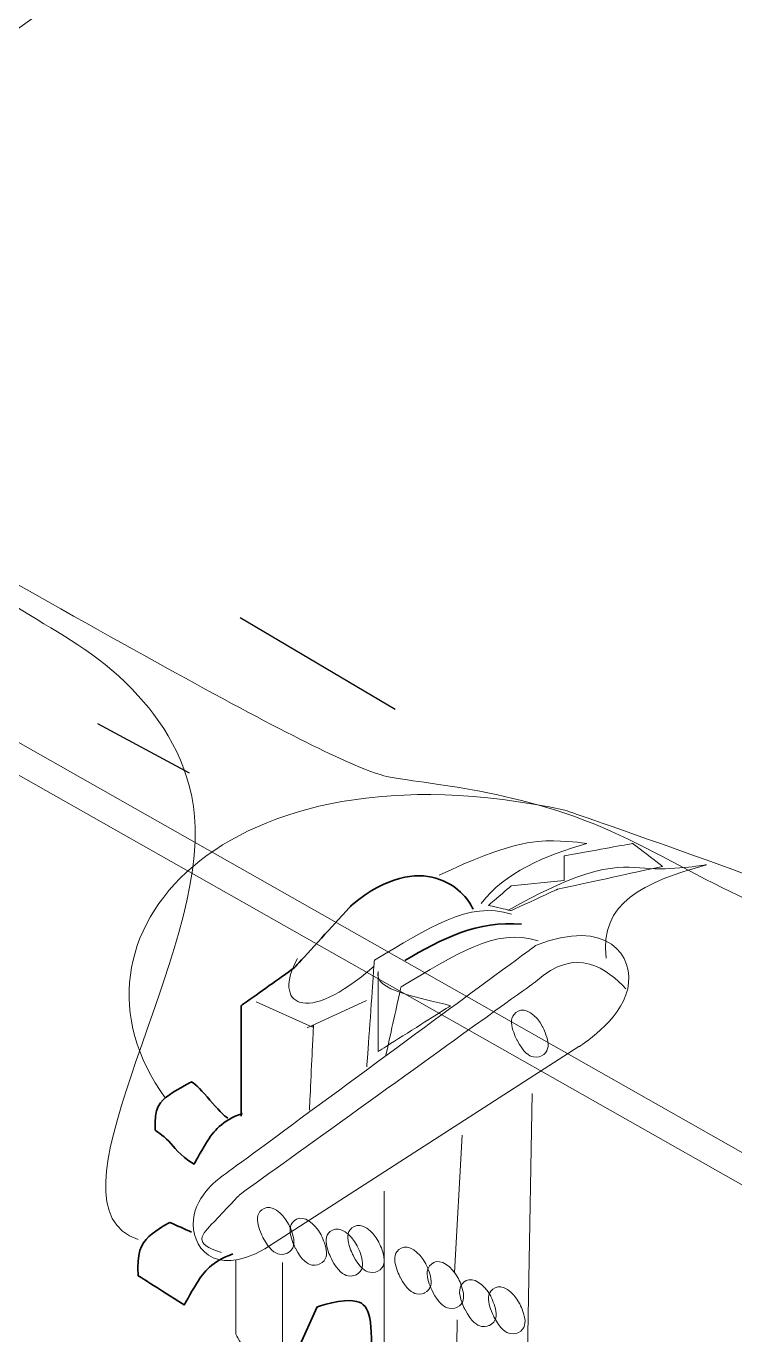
# Model space of a CAD drawing. Extents: x 4.3 to 15.2, y 2.4 to 10.6.
# Drawn here: x 7.959 to 8.265, y 5.474 to 6.039 of the extents above; entities that cross this region are included whole.
import ezdxf

# ---------------------------------------------------------------- set-up
doc = ezdxf.new("R2010")
doc.units = 0
doc.header["$LTSCALE"] = 0.3
doc.header["$MEASUREMENT"] = 0
doc.layers.add('1', color=1, linetype='CONTINUOUS')

msp = doc.modelspace()

# ---------------------------------------------------------------- linework, layer by layer
at = {"layer": '1', "color": 41, "lineweight": 18}
for p, q in [((7.88133, 5.77167), (8.5351, 5.40117)), ((7.87021, 5.76391), (8.53004, 5.38998))]:
    msp.add_line(p, q, dxfattribs=at)
at = {"layer": '1', "color": 6, "lineweight": 18}
msp.add_open_spline([(8.24365, 6.24294), (8.24365, 6.24294), (7.80831, 5.93339), (7.80831, 5.93339)], degree=3, dxfattribs=at)
for points, knots in [([(7.04057, 6.12858), (7.08329, 6.09582), (7.127, 6.13226), (7.28142, 6.19), (7.36113, 6.13527), (7.36113, 6.13527), (7.91966, 5.81834), (8.08314, 5.72451), (8.12341, 5.71207), (8.20459, 5.70985), (8.31204, 5.62492), (8.35932, 5.67997), (8.37734, 5.70095)], [0, 0, 0, 0, 0.256944, 0.319772, 0.333333, 0.333333, 0.666667, 1, 1, 1.128415, 1.248452, 1.322321, 1.322321, 1.322321, 1.322321]), ([(8.00724, 5.51496), (7.96439, 5.52885), (8.06093, 5.66989), (8.0051, 5.75946), (7.95441, 5.78654), (7.88058, 5.84016), (7.80767, 5.79334), (7.73285, 5.81894)], [0, 0, 0, 0, 0.265996, 0.370306, 0.499255, 0.676613, 1, 1, 1, 1]), ([(8.01899, 5.57607), (7.9685, 5.64524), (8.04389, 5.73207), (8.19162, 5.7003), (8.19162, 5.7003), (8.34454, 5.648), (8.43084, 5.60633), (8.46454, 5.68175), (8.46454, 5.68175), (8.46454, 5.68175), (8.46454, 5.68175), (8.46454, 5.68175), (8.46454, 5.68175), (8.46454, 5.68175)], [0, 0, 0, 0, 0.2, 0.2, 0.2, 0.3, 0.4, 0.4, 0.4, 0.5, 0.6, 0.8, 1, 1, 1, 1]), ([(8.06202, 5.51088), (8.06202, 5.51088), (8.19765, 5.59819), (8.19765, 5.59819), (8.19765, 5.59819), (8.23351, 5.62002), (8.21013, 5.65431), (8.17894, 5.64184), (8.17894, 5.64184), (8.17894, 5.64184), (8.04331, 5.54206), (8.04331, 5.54206), (8.04331, 5.54206), (8.02096, 5.52699), (8.03915, 5.49789), (8.06202, 5.51088)], [0, 0, 0, 0, 0.2, 0.2, 0.2, 0.3, 0.4, 0.4, 0.4, 0.5, 0.6, 0.6, 0.6, 0.8, 1, 1, 1, 1]), ([(8.17739, 5.57792), (8.17739, 5.57792), (8.17115, 5.22557), (8.17115, 5.22557), (8.17115, 5.22557), (8.17115, 5.22557), (8.14153, 5.21154), (8.14153, 5.21154), (8.14153, 5.21154), (8.14153, 5.21154), (8.11346, 5.22402), (8.11346, 5.22402), (8.11346, 5.22402), (8.11346, 5.22402), (8.11346, 5.53583), (8.11346, 5.53583)], [0, 0, 0, 0, 0.2, 0.2, 0.2, 0.3, 0.4, 0.4, 0.4, 0.5, 0.6, 0.6, 0.6, 0.8, 1, 1, 1, 1]), ([(8.04938, 5.50608), (8.04938, 5.50608), (8.04938, 5.47407), (8.04938, 5.47407), (8.04938, 5.47407), (8.04938, 5.47407), (8.06539, 5.44633), (8.06539, 5.44633)], [0, 0, 0, 0, 0.333333, 0.333333, 0.333333, 0.666667, 1, 1, 1, 1])]:
    msp.add_open_spline(points, degree=3, knots=knots, dxfattribs=at)
at = {"layer": '1', "color": 30}
for points in [[(8.0513, 5.78356), (8.0513, 5.78356), (8.11821, 5.7439), (8.11821, 5.7439)], [(7.9897, 5.7378), (7.9897, 5.7378), (8.02924, 5.71645), (8.02924, 5.71645)], [(7.9897, 5.7378), (7.9897, 5.7378), (8.02924, 5.71645), (8.02924, 5.71645)]]:
    msp.add_open_spline(points, degree=3, dxfattribs=at)
at = {"layer": '1', "color": 41, "lineweight": 18}
for points, knots in [([(8.15548, 5.66001), (8.16536, 5.67322), (8.1831, 5.68085), (8.2011, 5.68594), (8.2011, 5.68594), (8.18906, 5.68798), (8.16752, 5.68645), (8.13722, 5.67222)], [0, 0, 0, 0, 0.333333, 0.333333, 0.333333, 0.666667, 1, 1, 1, 1]), ([(8.1684, 5.66764), (8.1684, 5.66764), (8.19122, 5.66993), (8.19122, 5.66993), (8.19122, 5.66993), (8.19122, 5.66993), (8.19122, 5.6806), (8.19122, 5.6806), (8.19122, 5.6806), (8.19122, 5.6806), (8.22087, 5.68594), (8.22087, 5.68594), (8.22087, 5.68594), (8.22087, 5.68594), (8.2338, 5.67603), (8.2338, 5.67603), (8.2338, 5.67603), (8.2338, 5.67603), (8.18817, 5.66611), (8.18817, 5.66611), (8.18817, 5.66611), (8.18817, 5.66611), (8.1684, 5.65696), (8.1684, 5.65696), (8.1684, 5.65696), (8.1684, 5.65696), (8.15852, 5.65925), (8.15852, 5.65925), (8.15852, 5.65925), (8.15852, 5.65925), (8.1684, 5.66764), (8.1684, 5.66764)], [0, 0, 0, 0, 0.111111, 0.111111, 0.111111, 0.166667, 0.222222, 0.222222, 0.222222, 0.277778, 0.333333, 0.333333, 0.333333, 0.388889, 0.444444, 0.444444, 0.444444, 0.5, 0.555556, 0.555556, 0.555556, 0.611111, 0.666667, 0.666667, 0.666667, 0.722222, 0.777778, 0.777778, 0.777778, 0.888889, 1, 1, 1, 1]), ([(8.20946, 5.63637), (8.20629, 5.66027), (8.22555, 5.66917), (8.25281, 5.67679), (8.25281, 5.67679), (8.22703, 5.67219), (8.20635, 5.6793), (8.16688, 5.65696)], [0, 0, 0, 0, 0.333333, 0.333333, 0.333333, 0.666667, 1, 1, 1, 1]), ([(8.16855, 5.65535), (8.1499, 5.66139), (8.1329, 5.64932), (8.10931, 5.63561), (8.10931, 5.63561), (8.10931, 5.63561), (8.10602, 5.58953), (8.10602, 5.58953)], [0, 0, 0, 0, 0.333333, 0.333333, 0.333333, 0.666667, 1, 1, 1, 1]), ([(8.18007, 5.64383), (8.16142, 5.64987), (8.14442, 5.6378), (8.12083, 5.62409), (8.12083, 5.62409), (8.12083, 5.62409), (8.11424, 5.59446), (8.11424, 5.59446)], [0, 0, 0, 0, 0.333333, 0.333333, 0.333333, 0.666667, 1, 1, 1, 1]), ([(8.21792, 5.62313), (8.21015, 5.63148), (8.19663, 5.64238), (8.17894, 5.62625), (8.17894, 5.62625), (8.17894, 5.62625), (8.0511, 5.53427), (8.0511, 5.53427), (8.0511, 5.53427), (8.03915, 5.52128), (8.03031, 5.51296), (8.04331, 5.50932)], [0, 0, 0, 0, 0.25, 0.25, 0.25, 0.375, 0.5, 0.5, 0.5, 0.75, 1, 1, 1, 1]), ([(8.11095, 5.63067), (8.10821, 5.62244), (8.13015, 5.61915), (8.14222, 5.61586), (8.14222, 5.61586), (8.14222, 5.61586), (8.11095, 5.59611), (8.11095, 5.59611), (8.11095, 5.59611), (8.11095, 5.59611), (8.11095, 5.63067), (8.11095, 5.63067)], [0, 0, 0, 0, 0.25, 0.25, 0.25, 0.375, 0.5, 0.5, 0.5, 0.75, 1, 1, 1, 1]), ([(8.05829, 5.6175), (8.05829, 5.6175), (8.08258, 5.60656), (8.08258, 5.60656), (8.08258, 5.60656), (8.08258, 5.60656), (8.08298, 5.60763), (8.08298, 5.60763), (8.08298, 5.60763), (8.08298, 5.60763), (8.08124, 5.57076), (8.08124, 5.57076)], [0, 0, 0, 0, 0.25, 0.25, 0.25, 0.375, 0.5, 0.5, 0.5, 0.75, 1, 1, 1, 1]), ([(8.17137, 5.61353), (8.17443, 5.61513), (8.17917, 5.61209), (8.18196, 5.60675), (8.18196, 5.60675), (8.18475, 5.60141), (8.18454, 5.59579), (8.18149, 5.59419), (8.18149, 5.59419), (8.17844, 5.59259), (8.1737, 5.59563), (8.17091, 5.60097), (8.17091, 5.60097), (8.16811, 5.60631), (8.16832, 5.61194), (8.17137, 5.61353)], [0, 0, 0, 0, 0.2, 0.2, 0.2, 0.3, 0.4, 0.4, 0.4, 0.5, 0.6, 0.6, 0.6, 0.8, 1, 1, 1, 1]), ([(8.06163, 5.52835), (8.06469, 5.52994), (8.06943, 5.52691), (8.07222, 5.52157), (8.07222, 5.52157), (8.07501, 5.51623), (8.0748, 5.5106), (8.07175, 5.50901), (8.07175, 5.50901), (8.0687, 5.50741), (8.06396, 5.51044), (8.06117, 5.51579), (8.06117, 5.51579), (8.05837, 5.52113), (8.05858, 5.52675), (8.06163, 5.52835)], [0, 0, 0, 0, 0.2, 0.2, 0.2, 0.3, 0.4, 0.4, 0.4, 0.5, 0.6, 0.6, 0.6, 0.8, 1, 1, 1, 1]), ([(8.07567, 5.52367), (8.07872, 5.52527), (8.08346, 5.52223), (8.08625, 5.51689), (8.08625, 5.51689), (8.08904, 5.51155), (8.08883, 5.50593), (8.08578, 5.50433), (8.08578, 5.50433), (8.08273, 5.50273), (8.07799, 5.50577), (8.0752, 5.51111), (8.0752, 5.51111), (8.07241, 5.51645), (8.07261, 5.52207), (8.07567, 5.52367)], [0, 0, 0, 0, 0.2, 0.2, 0.2, 0.3, 0.4, 0.4, 0.4, 0.5, 0.6, 0.6, 0.6, 0.8, 1, 1, 1, 1]), ([(8.10061, 5.52055), (8.10366, 5.52215), (8.1084, 5.51911), (8.1112, 5.51377), (8.1112, 5.51377), (8.11399, 5.50843), (8.11378, 5.50281), (8.11073, 5.50121), (8.11073, 5.50121), (8.10768, 5.49961), (8.10294, 5.50265), (8.10014, 5.50799), (8.10014, 5.50799), (8.09735, 5.51333), (8.09756, 5.51896), (8.10061, 5.52055)], [0, 0, 0, 0, 0.2, 0.2, 0.2, 0.3, 0.4, 0.4, 0.4, 0.5, 0.6, 0.6, 0.6, 0.8, 1, 1, 1, 1]), ([(8.09126, 5.51899), (8.09431, 5.52059), (8.09905, 5.51756), (8.10184, 5.51221), (8.10184, 5.51221), (8.10463, 5.50687), (8.10443, 5.50125), (8.10137, 5.49965), (8.10137, 5.49965), (8.09832, 5.49806), (8.09358, 5.50109), (8.09079, 5.50643), (8.09079, 5.50643), (8.088, 5.51177), (8.0882, 5.5174), (8.09126, 5.51899)], [0, 0, 0, 0, 0.2, 0.2, 0.2, 0.3, 0.4, 0.4, 0.4, 0.5, 0.6, 0.6, 0.6, 0.8, 1, 1, 1, 1]), ([(8.12088, 5.5112), (8.12393, 5.5128), (8.12867, 5.50976), (8.13146, 5.50442), (8.13146, 5.50442), (8.13426, 5.49908), (8.13405, 5.49345), (8.131, 5.49186), (8.131, 5.49186), (8.12794, 5.49026), (8.1232, 5.4933), (8.12041, 5.49864), (8.12041, 5.49864), (8.11762, 5.50398), (8.11783, 5.5096), (8.12088, 5.5112)], [0, 0, 0, 0, 0.2, 0.2, 0.2, 0.3, 0.4, 0.4, 0.4, 0.5, 0.6, 0.6, 0.6, 0.8, 1, 1, 1, 1]), ([(8.13491, 5.50496), (8.13796, 5.50656), (8.1427, 5.50352), (8.1455, 5.49818), (8.1455, 5.49818), (8.14829, 5.49284), (8.14808, 5.48722), (8.14503, 5.48562), (8.14503, 5.48562), (8.14198, 5.48402), (8.13724, 5.48706), (8.13444, 5.4924), (8.13444, 5.4924), (8.13165, 5.49774), (8.13186, 5.50337), (8.13491, 5.50496)], [0, 0, 0, 0, 0.2, 0.2, 0.2, 0.3, 0.4, 0.4, 0.4, 0.5, 0.6, 0.6, 0.6, 0.8, 1, 1, 1, 1]), ([(8.14894, 5.49717), (8.15199, 5.49876), (8.15673, 5.49573), (8.15953, 5.49039), (8.15953, 5.49039), (8.16232, 5.48505), (8.16211, 5.47942), (8.15906, 5.47783), (8.15906, 5.47783), (8.15601, 5.47623), (8.15127, 5.47926), (8.14847, 5.48461), (8.14847, 5.48461), (8.14568, 5.48994), (8.14589, 5.49557), (8.14894, 5.49717)], [0, 0, 0, 0, 0.2, 0.2, 0.2, 0.3, 0.4, 0.4, 0.4, 0.5, 0.6, 0.6, 0.6, 0.8, 1, 1, 1, 1]), ([(8.16141, 5.49405), (8.16446, 5.49565), (8.1692, 5.49261), (8.172, 5.48727), (8.172, 5.48727), (8.17479, 5.48193), (8.17458, 5.4763), (8.17153, 5.47471), (8.17153, 5.47471), (8.16848, 5.47311), (8.16374, 5.47615), (8.16094, 5.48149), (8.16094, 5.48149), (8.15815, 5.48683), (8.15836, 5.49245), (8.16141, 5.49405)], [0, 0, 0, 0, 0.2, 0.2, 0.2, 0.3, 0.4, 0.4, 0.4, 0.5, 0.6, 0.6, 0.6, 0.8, 1, 1, 1, 1])]:
    msp.add_open_spline(points, degree=3, knots=knots, dxfattribs=at)
at = {"layer": '1', "color": 41, "lineweight": 35}
for points, knots in [([(8.15189, 5.65751), (8.14839, 5.66604), (8.12995, 5.68417), (8.09978, 5.65962), (8.09978, 5.65962), (8.09978, 5.65962), (8.07475, 5.63231), (8.07475, 5.63231), (8.07475, 5.63231), (8.07475, 5.63231), (8.05171, 5.61586), (8.05171, 5.61586), (8.05171, 5.61586), (8.05171, 5.61586), (8.05171, 5.56813), (8.05171, 5.56813)], [0, 0, 0, 0, 0.2, 0.2, 0.2, 0.3, 0.4, 0.4, 0.4, 0.5, 0.6, 0.6, 0.6, 0.8, 1, 1, 1, 1]), ([(8.04606, 5.5673), (8.04291, 5.56869), (8.03349, 5.58161), (8.03035, 5.58301), (8.03035, 5.58301), (8.01953, 5.57743), (8.01394, 5.57184), (8.01464, 5.56206), (8.01464, 5.56206), (8.02127, 5.55787), (8.02476, 5.55159), (8.03139, 5.5474), (8.03139, 5.5474), (8.03628, 5.55683), (8.04326, 5.56625), (8.05234, 5.56939)], [0, 0, 0, 0, 0.2, 0.2, 0.2, 0.3, 0.4, 0.4, 0.4, 0.5, 0.6, 0.6, 0.6, 0.8, 1, 1, 1, 1]), ([(8.03035, 5.51808), (8.0272, 5.51947), (8.02406, 5.52087), (8.02092, 5.52227), (8.02092, 5.52227), (8.0101, 5.51669), (8.00661, 5.509), (8.00731, 5.49923), (8.00731, 5.49923), (8.01394, 5.49504), (8.02057, 5.49085), (8.0272, 5.48666), (8.0272, 5.48666), (8.03209, 5.49609), (8.03907, 5.50551), (8.04815, 5.50865)], [0, 0, 0, 0, 0.2, 0.2, 0.2, 0.3, 0.4, 0.4, 0.4, 0.5, 0.6, 0.6, 0.6, 0.8, 1, 1, 1, 1]), ([(8.06981, 5.45294), (8.06981, 5.45294), (8.08462, 5.48585), (8.08462, 5.48585), (8.08462, 5.48585), (8.10656, 5.49353), (8.10876, 5.47981), (8.10766, 5.45952), (8.10766, 5.45952), (8.10766, 5.45952), (8.0912, 5.42825), (8.0912, 5.42825)], [0, 0, 0, 0, 0.25, 0.25, 0.25, 0.375, 0.5, 0.5, 0.5, 0.75, 1, 1, 1, 1])]:
    msp.add_open_spline(points, degree=3, knots=knots, dxfattribs=at)
msp.add_open_spline([(8.1225, 5.63537), (8.13821, 5.64481), (8.15426, 5.65285), (8.17277, 5.65108)], degree=3, dxfattribs=at)
at = {"layer": '1', "color": 41, "lineweight": 18}
for points in [[(8.07606, 5.63625), (8.06509, 5.61665), (8.07925, 5.60647), (8.10913, 5.63295)], [(8.08032, 5.60637), (8.08032, 5.60637), (8.10593, 5.61811), (8.10593, 5.61811)], [(8.14716, 5.55991), (8.14716, 5.55991), (8.14387, 5.50066), (8.14387, 5.50066)], [(8.06965, 5.50502), (8.06965, 5.50502), (8.06965, 5.46341), (8.06965, 5.46341)], [(8.14511, 5.48024), (8.14511, 5.48024), (8.14164, 5.21596), (8.14164, 5.21596)]]:
    msp.add_open_spline(points, degree=3, dxfattribs=at)

doc.saveas('drawing.dxf')
